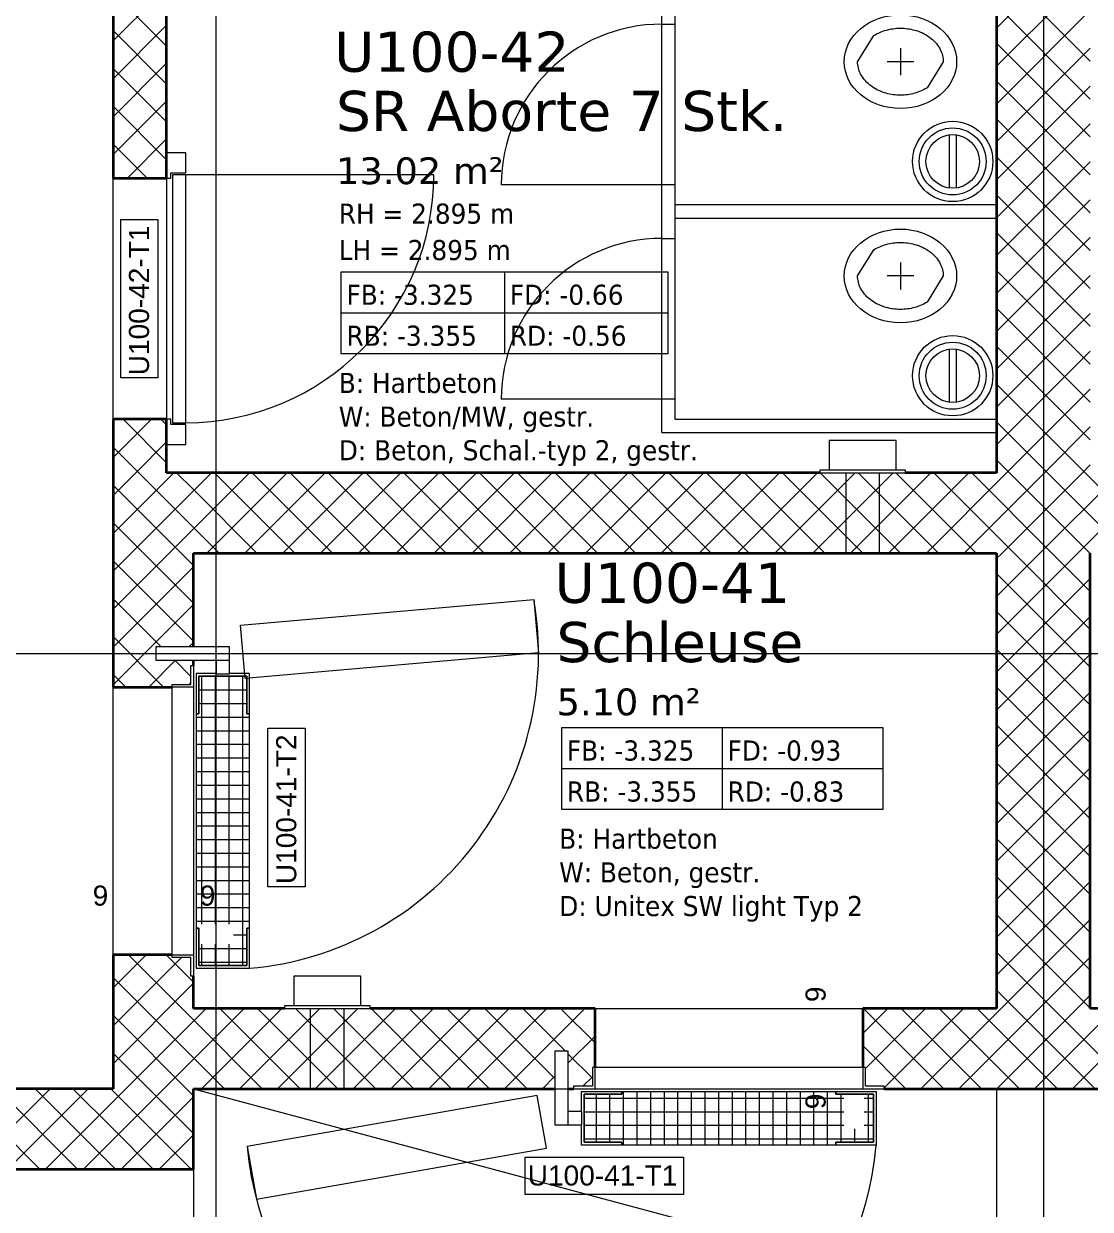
# Model space of a CAD drawing. Extents: x -982 to 937, y -179 to 616.
# Drawn here: x -601 to -521.4, y 251 to 339.5 of the extents above; entities that cross this region are included whole.
import ezdxf
from ezdxf.lldxf.tags import DXFTag

# ---------------------------------------------------------------- set-up
doc = ezdxf.new("R2010")
doc.units = 0
doc.layers.get('0').update_dxf_attribs({"lineweight": 13})
for name, color, linetype, lineweight in [('A-____-NOTE-TEXT', 7, 'Continuous', 9), ('A-AREA-____-IDEN', 7, 'Continuous', 5), ('A-DETL-GENF-HDLN', 7, '_Verdeckte Linien_', 9), ('A-DOOR-____-HDLN', 7, '_Verdeckte Linien_', 9), ('A-DOOR-____-IDEN', 7, 'Continuous', 5), ('A-DOOR-____-MCUT', 7, 'Continuous', 9), ('A-DOOR-____-OTLN', 7, 'Continuous', 9), ('A-DOOR-FRAM-MCUT', 7, 'Continuous', 9), ('A-DOOR-FRAM-OTLN', 7, 'Continuous', 9), ('A-DOOR-OPNG-OTLN', 7, 'Continuous', 9), ('A-GENM-____-HDLN', 7, '_Verdeckte Linien_', 9), ('A-WALL-____-MCUT', 7, 'Continuous', 35), ('A-WALL-____-OTLN', 7, 'Continuous', 9), ('A-WALL-____-PATT', 7, 'Continuous', 35), ('I-WALL-____-OTLN', 7, 'Continuous', 9), ('M-EQPM-____-OTLN', 7, 'Continuous', 9), ('S-GRID-____-OTLN', 7, 'Continuous', 5)]:
    doc.layers.add(name, color=color, linetype=linetype, lineweight=lineweight)
doc.styles.get("Standard").update_dxf_attribs({"font": 'arial.ttf'})
tags = doc.linetypes.add('_Rasterlinie_', pattern=[0.375, 0.2, -0.05, 0.075, -0.05]).pattern_tags.tags
tags[10:11] = [DXFTag(74, 4), DXFTag(75, 0), DXFTag(340, '0'), DXFTag(46, 1.0), DXFTag(50, 0.0), DXFTag(44, 0.0), DXFTag(45, 0.0)]
tags[8:9] = [DXFTag(74, 4), DXFTag(75, 0), DXFTag(340, '0'), DXFTag(46, 1.0), DXFTag(50, 0.0), DXFTag(44, 0.0), DXFTag(45, 0.0)]
tags[6:7] = [DXFTag(74, 4), DXFTag(75, 0), DXFTag(340, '0'), DXFTag(46, 1.0), DXFTag(50, 0.0), DXFTag(44, 0.0), DXFTag(45, 0.0)]
tags[4:5] = [DXFTag(74, 4), DXFTag(75, 0), DXFTag(340, '0'), DXFTag(46, 1.0), DXFTag(50, 0.0), DXFTag(44, 0.0), DXFTag(45, 0.0)]
tags = doc.linetypes.add('_Verdeckte Linien_', pattern=[0.15, 0.1, -0.05]).pattern_tags.tags
tags[6:7] = [DXFTag(74, 4), DXFTag(75, 0), DXFTag(340, '0'), DXFTag(46, 1.0), DXFTag(50, 0.0), DXFTag(44, 0.0), DXFTag(45, 0.0)]
tags[4:5] = [DXFTag(74, 4), DXFTag(75, 0), DXFTag(340, '0'), DXFTag(46, 1.0), DXFTag(50, 0.0), DXFTag(44, 0.0), DXFTag(45, 0.0)]
tags = doc.linetypes.add('Grundrissdarstellung Sturz', pattern=[0.25, 0.15, -0.05, 0, -0.05]).pattern_tags.tags
tags[10:11] = [DXFTag(74, 4), DXFTag(75, 0), DXFTag(340, '0'), DXFTag(46, 1.0), DXFTag(50, 0.0), DXFTag(44, 0.0), DXFTag(45, 0.0)]
tags[8:9] = [DXFTag(74, 4), DXFTag(75, 0), DXFTag(340, '0'), DXFTag(46, 1.0), DXFTag(50, 0.0), DXFTag(44, 0.0), DXFTag(45, 0.0)]
tags[6:7] = [DXFTag(74, 4), DXFTag(75, 0), DXFTag(340, '0'), DXFTag(46, 1.0), DXFTag(50, 0.0), DXFTag(44, 0.0), DXFTag(45, 0.0)]
tags[4:5] = [DXFTag(74, 4), DXFTag(75, 0), DXFTag(340, '0'), DXFTag(46, 1.0), DXFTag(50, 0.0), DXFTag(44, 0.0), DXFTag(45, 0.0)]
tags = doc.linetypes.add('Strich Punkt fein', pattern=[0.2, 0.1, -0.05, 0, -0.05]).pattern_tags.tags
tags[10:11] = [DXFTag(74, 4), DXFTag(75, 0), DXFTag(340, '0'), DXFTag(46, 1.0), DXFTag(50, 0.0), DXFTag(44, 0.0), DXFTag(45, 0.0)]
tags[8:9] = [DXFTag(74, 4), DXFTag(75, 0), DXFTag(340, '0'), DXFTag(46, 1.0), DXFTag(50, 0.0), DXFTag(44, 0.0), DXFTag(45, 0.0)]
tags[6:7] = [DXFTag(74, 4), DXFTag(75, 0), DXFTag(340, '0'), DXFTag(46, 1.0), DXFTag(50, 0.0), DXFTag(44, 0.0), DXFTag(45, 0.0)]
tags[4:5] = [DXFTag(74, 4), DXFTag(75, 0), DXFTag(340, '0'), DXFTag(46, 1.0), DXFTag(50, 0.0), DXFTag(44, 0.0), DXFTag(45, 0.0)]

# ---------------------------------------------------------------- blocks, each defined once
blk = doc.blocks.new('Referenz-A0UJ2GQRXE', base_point=(-954.019, -167.52))
at = {"layer": 'A-AREA-____-IDEN', "color": 0, "linetype": 'Continuous', "ltscale": 0.13}
for p, q in [((-577.315, 320.996), (-552.915, 320.996)), ((-577.315, 314.873), (-577.315, 320.996)), ((-565.115, 320.996), (-565.115, 314.873)), ((-552.915, 320.996), (-552.915, 314.873)), ((-577.315, 317.935), (-552.915, 317.935)), ((-552.915, 314.873), (-577.315, 314.873)), ((-560.848, 286.961), (-536.848, 286.961)), ((-560.848, 280.839), (-560.848, 286.961)), ((-548.848, 286.961), (-548.848, 280.839)), ((-536.848, 286.961), (-536.848, 280.839)), ((-560.848, 283.9), (-536.848, 283.9)), ((-536.848, 280.839), (-560.848, 280.839))]:
    blk.add_line(p, q, dxfattribs=at)
at = {"layer": 'A-DETL-GENF-HDLN', "color": 0, "linetype": '_Verdeckte Linien_', "ltscale": 0.13}
for p, q in [((-584.839, 294.616), (-562.923, 296.533)), ((-562.923, 296.533), (-562.574, 292.549)), ((-584.49, 290.631), (-584.839, 294.616)), ((-562.574, 292.549), (-584.49, 290.631)), ((-588.359, 259.993), (-541.559, 259.993)), ((-588.359, 259.993), (-588.359, 225.993)), ((-588.359, 259.993), (-461.359, 225.993)), ((-562.683, 259.502), (-584.349, 255.682)), ((-561.989, 255.563), (-562.683, 259.502)), ((-541.559, 259.993), (-538.259, 259.993)), ((-538.259, 259.993), (-494.259, 259.993)), ((-584.349, 255.682), (-583.655, 251.742)), ((-583.655, 251.742), (-561.989, 255.563))]:
    blk.add_line(p, q, dxfattribs=at)
at = {"layer": 'A-DOOR-____-HDLN', "color": 0, "linetype": '_Verdeckte Linien_', "ltscale": 0.13}
for centre, major_axis, end_param in [((-586.163, 292.493), (2.004, -23.5), 1.658063), ((-560.859, 257.796), (-23.491, -2.108), 2.96706)]:
    blk.add_ellipse(centre, major_axis=major_axis, ratio=1, start_param=0, end_param=end_param, dxfattribs=at)
at = {"layer": 'A-DOOR-____-IDEN', "color": 0, "linetype": 'Continuous', "ltscale": 0.13}
for p, q in [((-593.795, 313.07), (-593.795, 324.91)), ((-593.795, 324.91), (-591.015, 324.91)), ((-591.015, 324.91), (-591.015, 313.07)), ((-591.015, 313.07), (-593.795, 313.07)), ((-582.795, 275.072), (-582.795, 286.912)), ((-582.795, 286.912), (-580.015, 286.912)), ((-580.015, 286.912), (-580.015, 275.072)), ((-580.015, 275.072), (-582.795, 275.072)), ((-563.587, 254.887), (-551.747, 254.887)), ((-563.587, 252.107), (-563.587, 254.887)), ((-551.747, 254.887), (-551.747, 252.107)), ((-551.747, 252.107), (-563.587, 252.107))]:
    blk.add_line(p, q, dxfattribs=at)
at = {"layer": 'A-DOOR-____-MCUT', "color": 0, "linetype": 'Continuous', "ltscale": 0.13}
for p, q in [((-586.659, 290.993), (-588.159, 290.993)), ((-588.159, 290.993), (-588.159, 287.993)), ((-587.959, 287.993), (-587.959, 290.793)), ((-587.959, 290.793), (-584.359, 290.793)), ((-584.159, 290.993), (-585.659, 290.993)), ((-584.359, 290.793), (-584.359, 287.993)), ((-584.159, 287.993), (-584.159, 290.993)), ((-588.159, 287.993), (-587.959, 287.993)), ((-584.359, 287.993), (-584.159, 287.993)), ((-587.959, 271.993), (-588.159, 271.993)), ((-588.159, 271.993), (-588.159, 270.793)), ((-587.959, 270.793), (-587.959, 271.993)), ((-584.159, 271.993), (-584.359, 271.993)), ((-584.359, 271.993), (-584.359, 269.193)), ((-584.159, 268.993), (-584.159, 271.993)), ((-588.159, 270.793), (-588.159, 268.993)), ((-587.959, 269.193), (-587.959, 270.793)), ((-584.359, 269.193), (-587.959, 269.193)), ((-588.159, 268.993), (-584.159, 268.993)), ((-559.359, 259.793), (-556.359, 259.793)), ((-559.359, 258.293), (-559.359, 259.793)), ((-559.159, 259.593), (-559.159, 255.993)), ((-556.359, 259.593), (-559.159, 259.593)), ((-556.359, 259.793), (-556.359, 259.593)), ((-540.359, 259.793), (-539.759, 259.793)), ((-540.359, 259.593), (-540.359, 259.793)), ((-539.759, 259.593), (-540.359, 259.593)), ((-539.759, 259.793), (-538.259, 259.793)), ((-538.259, 259.593), (-539.759, 259.593)), ((-538.259, 259.793), (-537.359, 259.793)), ((-537.559, 259.593), (-538.259, 259.593)), ((-537.559, 255.993), (-537.559, 259.593)), ((-537.359, 259.793), (-537.359, 255.793)), ((-559.359, 255.793), (-559.359, 257.293)), ((-559.159, 255.993), (-556.359, 255.993)), ((-556.359, 255.993), (-556.359, 255.793)), ((-540.359, 255.993), (-537.559, 255.993)), ((-540.359, 255.793), (-540.359, 255.993)), ((-556.359, 255.793), (-559.359, 255.793)), ((-537.359, 255.793), (-540.359, 255.793))]:
    blk.add_line(p, q, dxfattribs=at)
at = {"layer": 'A-DOOR-____-OTLN', "color": 0, "linetype": 'Strich Punkt fein', "ltscale": 0.13}
for p, q in [((-594.359, 309.991), (-594.359, 327.991)), ((-590.359, 327.991), (-590.359, 309.991))]:
    blk.add_line(p, q, dxfattribs=at)
at = {"layer": 'A-DOOR-____-OTLN', "color": 0, "linetype": 'Continuous', "ltscale": 0.13}
for p, q in [((-589.919, 328.251), (-589.919, 309.731)), ((-588.919, 328.251), (-589.919, 328.251)), ((-588.919, 309.731), (-588.919, 328.251)), ((-589.919, 309.731), (-588.919, 309.731)), ((-591.159, 292.989), (-591.159, 291.989)), ((-585.659, 292.989), (-591.159, 292.989)), ((-585.659, 291.989), (-585.659, 292.989)), ((-591.159, 291.989), (-585.659, 291.989)), ((-586.659, 291.989), (-586.659, 290.989)), ((-585.659, 290.989), (-585.659, 291.989)), ((-587.723, 272.293), (-587.723, 290.793)), ((-586.707, 272.293), (-586.707, 290.793)), ((-586.659, 290.989), (-585.659, 290.989)), ((-585.691, 272.293), (-585.691, 290.793)), ((-584.675, 269.193), (-584.675, 290.793)), ((-587.959, 289.777), (-584.359, 289.777)), ((-587.959, 288.761), (-584.359, 288.761)), ((-588.159, 287.745), (-584.159, 287.745)), ((-588.159, 286.729), (-584.159, 286.729)), ((-588.158, 285.713), (-584.159, 285.713)), ((-588.158, 284.697), (-584.159, 284.697)), ((-588.158, 283.681), (-584.159, 283.681)), ((-588.158, 282.665), (-584.159, 282.665)), ((-588.157, 281.649), (-584.159, 281.649)), ((-588.157, 280.633), (-584.159, 280.633)), ((-588.157, 279.617), (-584.159, 279.617)), ((-588.157, 278.601), (-584.159, 278.601)), ((-588.156, 277.585), (-584.159, 277.585)), ((-588.156, 276.569), (-584.159, 276.569)), ((-588.156, 275.553), (-584.159, 275.553)), ((-588.156, 274.537), (-584.159, 274.537)), ((-588.155, 273.521), (-584.159, 273.521)), ((-588.155, 272.505), (-584.159, 272.505)), ((-585.359, 271.489), (-584.359, 271.489)), ((-587.959, 270.473), (-584.359, 270.473)), ((-587.723, 269.193), (-587.723, 270.793)), ((-586.707, 269.193), (-586.707, 270.793)), ((-585.691, 269.193), (-585.691, 270.793)), ((-587.959, 269.457), (-584.359, 269.457)), ((-561.355, 262.793), (-561.355, 257.293)), ((-560.355, 262.793), (-561.355, 262.793)), ((-560.355, 257.293), (-560.355, 262.793)), ((-558.259, 255.99), (-558.259, 259.593)), ((-557.243, 255.987), (-557.243, 259.593)), ((-556.227, 255.793), (-556.227, 259.793)), ((-555.211, 255.793), (-555.211, 259.793)), ((-554.195, 255.793), (-554.195, 259.793)), ((-553.179, 255.793), (-553.179, 259.793)), ((-552.163, 255.793), (-552.163, 259.793)), ((-551.147, 255.793), (-551.147, 259.793)), ((-550.131, 255.793), (-550.131, 259.793)), ((-549.115, 255.793), (-549.115, 259.793)), ((-548.099, 255.793), (-548.099, 259.793)), ((-547.083, 255.793), (-547.083, 259.793)), ((-546.067, 255.793), (-546.067, 259.793)), ((-545.051, 255.793), (-545.051, 259.793)), ((-544.035, 255.793), (-544.035, 259.793)), ((-543.019, 255.793), (-543.019, 259.793)), ((-542.003, 255.793), (-542.003, 259.793)), ((-540.987, 255.793), (-540.987, 259.793)), ((-539.971, 255.993), (-539.971, 259.593)), ((-537.939, 255.993), (-537.939, 259.593)), ((-559.159, 259.297), (-539.759, 259.297)), ((-538.259, 259.297), (-537.559, 259.297)), ((-559.355, 258.293), (-560.355, 258.293)), ((-559.355, 257.293), (-559.355, 258.293)), ((-559.159, 258.281), (-539.759, 258.281)), ((-538.259, 258.281), (-537.559, 258.281)), ((-561.355, 257.293), (-560.355, 257.293)), ((-560.355, 257.293), (-559.355, 257.293)), ((-559.159, 257.265), (-539.759, 257.265)), ((-538.955, 255.993), (-538.955, 256.993)), ((-538.259, 257.265), (-537.559, 257.265)), ((-559.159, 256.249), (-537.559, 256.249))]:
    blk.add_line(p, q, dxfattribs=at)
at = {"layer": 'A-DOOR-____-OTLN', "color": 0, "linetype": 'Grundrissdarstellung Sturz', "ltscale": 0.13}
blk.add_line((-528.359, 259.993), (-528.359, 225.993), dxfattribs=at)
at = {"layer": 'A-DOOR-FRAM-MCUT', "color": 0, "linetype": 'Continuous', "ltscale": 0.13}
for p, q in [((-588.919, 329.891), (-590.359, 329.891)), ((-590.359, 329.891), (-590.359, 327.991)), ((-588.919, 328.391), (-588.919, 329.891)), ((-590.359, 327.991), (-590.059, 327.991)), ((-590.059, 327.991), (-590.059, 328.391)), ((-590.059, 328.391), (-588.919, 328.391)), ((-590.059, 309.991), (-590.359, 309.991)), ((-590.359, 309.991), (-590.359, 308.091)), ((-590.059, 309.591), (-590.059, 309.991)), ((-588.919, 309.591), (-590.059, 309.591)), ((-588.919, 308.091), (-588.919, 309.591)), ((-590.359, 308.091), (-588.919, 308.091)), ((-588.559, 290.193), (-588.559, 291.593)), ((-588.559, 291.593), (-588.359, 291.593)), ((-588.359, 291.593), (-588.359, 289.993)), ((-584.359, 290.793), (-587.959, 290.793)), ((-587.959, 290.793), (-587.959, 287.993)), ((-584.359, 287.993), (-584.359, 290.793)), ((-589.959, 290.193), (-588.559, 290.193)), ((-589.959, 289.993), (-589.959, 290.193)), ((-588.359, 289.993), (-589.959, 289.993)), ((-587.959, 287.993), (-588.159, 287.993)), ((-588.159, 287.993), (-588.159, 272.293)), ((-584.159, 287.993), (-584.359, 287.993)), ((-584.159, 271.993), (-584.159, 287.993)), ((-588.159, 272.293), (-588.159, 271.993)), ((-588.159, 271.993), (-587.959, 271.993)), ((-587.959, 271.993), (-587.959, 270.793)), ((-584.359, 269.193), (-584.359, 271.993)), ((-584.359, 271.993), (-584.159, 271.993)), ((-587.959, 270.793), (-587.959, 269.193)), ((-589.959, 269.993), (-588.359, 269.993)), ((-589.959, 269.793), (-589.959, 269.993)), ((-588.559, 269.793), (-589.959, 269.793)), ((-588.559, 268.393), (-588.559, 269.793)), ((-588.359, 269.993), (-588.359, 268.393)), ((-587.959, 269.193), (-584.359, 269.193)), ((-588.359, 268.393), (-588.559, 268.393)), ((-558.359, 261.593), (-558.559, 261.593)), ((-558.559, 261.593), (-558.559, 260.193)), ((-558.359, 259.993), (-558.359, 261.593)), ((-538.259, 261.593), (-538.359, 261.593)), ((-538.359, 261.593), (-538.359, 259.993)), ((-538.159, 261.593), (-538.259, 261.593)), ((-538.159, 260.193), (-538.159, 261.593)), ((-559.959, 260.193), (-559.959, 259.993)), ((-558.559, 260.193), (-559.959, 260.193)), ((-559.959, 259.993), (-558.359, 259.993)), ((-559.159, 259.593), (-556.359, 259.593)), ((-559.159, 255.993), (-559.159, 259.593)), ((-556.359, 259.793), (-540.359, 259.793)), ((-556.359, 259.593), (-556.359, 259.793)), ((-540.359, 259.793), (-540.359, 259.593)), ((-540.359, 259.593), (-539.759, 259.593)), ((-539.759, 259.593), (-538.259, 259.593)), ((-538.359, 259.993), (-538.259, 259.993)), ((-538.259, 259.993), (-536.759, 259.993)), ((-538.259, 259.593), (-537.559, 259.593)), ((-536.759, 260.193), (-538.159, 260.193)), ((-537.559, 259.593), (-537.559, 255.993)), ((-536.759, 259.993), (-536.759, 260.193)), ((-556.359, 255.993), (-559.159, 255.993)), ((-556.359, 255.793), (-556.359, 255.993)), ((-540.359, 255.993), (-540.359, 255.793)), ((-537.559, 255.993), (-540.359, 255.993)), ((-540.359, 255.793), (-556.359, 255.793))]:
    blk.add_line(p, q, dxfattribs=at)
at = {"layer": 'A-DOOR-FRAM-OTLN', "color": 0, "linetype": 'Continuous', "ltscale": 0.13}
for p, q in [((-589.959, 274.093), (-589.959, 289.993)), ((-588.359, 289.993), (-588.359, 274.093)), ((-589.959, 270.793), (-589.959, 274.093)), ((-588.359, 274.093), (-588.359, 270.793)), ((-589.959, 269.993), (-589.959, 270.793)), ((-588.359, 270.793), (-588.359, 269.993)), ((-541.559, 261.593), (-558.359, 261.593)), ((-538.359, 261.593), (-541.559, 261.593)), ((-558.359, 259.993), (-541.559, 259.993)), ((-541.559, 259.993), (-538.359, 259.993))]:
    blk.add_line(p, q, dxfattribs=at)
at = {"layer": 'A-DOOR-OPNG-OTLN', "color": 0, "linetype": 'Continuous', "ltscale": 0.13}
blk.add_line((-570.399, 328.251), (-588.919, 328.251), dxfattribs=at)
blk.add_ellipse((-588.919, 328.251), major_axis=(0, -18.52), ratio=1, start_param=0, end_param=1.570796, dxfattribs=at)
at = {"layer": 'A-GENM-____-HDLN', "color": 0, "linetype": '_Verdeckte Linien_', "ltscale": 0.13}
for p, q in [((-553.359, 308.993), (-553.359, 340.993)), ((-552.359, 309.993), (-552.359, 340.993)), ((-553.359, 339.493), (-552.359, 339.493)), ((-535.543, 337.688), (-535.543, 335.688)), ((-534.543, 336.688), (-536.543, 336.688)), ((-531.89, 331.24), (-531.89, 327.24)), ((-531.39, 331.24), (-531.39, 327.24)), ((-552.359, 327.493), (-565.359, 327.493)), ((-528.359, 325.993), (-552.359, 325.993)), ((-528.359, 324.993), (-528.359, 325.993)), ((-552.359, 324.993), (-528.359, 324.993)), ((-553.359, 323.493), (-552.359, 323.493)), ((-535.543, 321.688), (-535.543, 319.688)), ((-534.543, 320.688), (-536.543, 320.688)), ((-531.89, 315.24), (-531.89, 311.24)), ((-531.39, 315.24), (-531.39, 311.24)), ((-552.359, 311.493), (-565.359, 311.493)), ((-552.359, 309.993), (-528.359, 309.993)), ((-528.359, 308.993), (-528.359, 309.993)), ((-553.359, 308.993), (-528.359, 308.993))]:
    blk.add_line(p, q, dxfattribs=at)
at = {"layer": 'A-GENM-____-HDLN', "color": 0, "linetype": 'Continuous'}
for p, q in [((-536.605, 339.045), (-536.477, 339.078)), ((-536.477, 339.078), (-536.347, 339.107)), ((-536.347, 339.107), (-536.215, 339.132)), ((-536.215, 339.132), (-536.082, 339.152)), ((-536.082, 339.152), (-535.948, 339.168)), ((-535.948, 339.168), (-535.814, 339.179)), ((-535.814, 339.179), (-535.678, 339.186)), ((-535.678, 339.186), (-535.543, 339.188)), ((-535.543, 339.188), (-535.407, 339.186)), ((-535.407, 339.186), (-535.272, 339.179)), ((-535.272, 339.179), (-535.137, 339.168)), ((-535.137, 339.168), (-535.003, 339.152)), ((-535.003, 339.152), (-534.87, 339.132)), ((-534.87, 339.132), (-534.739, 339.107)), ((-534.739, 339.107), (-534.609, 339.078)), ((-534.609, 339.078), (-534.481, 339.045)), ((-538.743, 336.688), (-537.535, 338.639)), ((-537.535, 338.639), (-537.43, 338.702)), ((-537.43, 338.702), (-537.321, 338.762)), ((-537.321, 338.762), (-537.209, 338.818)), ((-537.209, 338.818), (-537.094, 338.871)), ((-537.094, 338.871), (-536.975, 338.92)), ((-536.975, 338.92), (-536.854, 338.966)), ((-536.854, 338.966), (-536.731, 339.007)), ((-536.731, 339.007), (-536.605, 339.045)), ((-534.481, 339.045), (-534.355, 339.007)), ((-534.355, 339.007), (-534.201, 338.955)), ((-534.201, 338.955), (-534.05, 338.896)), ((-534.05, 338.896), (-533.905, 338.832)), ((-533.905, 338.832), (-533.764, 338.762)), ((-533.764, 338.762), (-533.629, 338.686)), ((-533.629, 338.686), (-533.499, 338.606)), ((-533.499, 338.606), (-533.376, 338.521)), ((-533.376, 338.521), (-533.258, 338.432)), ((-533.258, 338.432), (-533.147, 338.339)), ((-533.147, 338.339), (-533.043, 338.242)), ((-533.043, 338.242), (-532.946, 338.142)), ((-532.946, 338.142), (-532.856, 338.039)), ((-532.856, 338.039), (-532.774, 337.933)), ((-532.774, 337.933), (-532.698, 337.826)), ((-532.698, 337.826), (-532.63, 337.716)), ((-532.63, 337.716), (-532.569, 337.605)), ((-532.569, 337.605), (-532.516, 337.493)), ((-532.516, 337.493), (-532.469, 337.379)), ((-532.469, 337.379), (-532.431, 337.265)), ((-538.739, 336.573), (-538.743, 336.688)), ((-538.729, 336.457), (-538.739, 336.573)), ((-538.711, 336.341), (-538.729, 336.457)), ((-532.343, 336.688), (-533.55, 334.738)), ((-532.431, 337.265), (-532.399, 337.151)), ((-532.399, 337.151), (-532.374, 337.035)), ((-532.374, 337.035), (-532.357, 336.92)), ((-532.357, 336.92), (-532.346, 336.804)), ((-532.346, 336.804), (-532.343, 336.688)), ((-538.687, 336.226), (-538.711, 336.341)), ((-538.655, 336.111), (-538.687, 336.226)), ((-538.616, 335.997), (-538.655, 336.111)), ((-538.57, 335.884), (-538.616, 335.997)), ((-538.516, 335.772), (-538.57, 335.884)), ((-538.455, 335.661), (-538.516, 335.772)), ((-538.387, 335.551), (-538.455, 335.661)), ((-538.312, 335.443), (-538.387, 335.551)), ((-538.229, 335.338), (-538.312, 335.443)), ((-538.139, 335.235), (-538.229, 335.338)), ((-538.042, 335.135), (-538.139, 335.235)), ((-537.938, 335.038), (-538.042, 335.135)), ((-537.827, 334.945), (-537.938, 335.038)), ((-537.71, 334.856), (-537.827, 334.945)), ((-537.586, 334.771), (-537.71, 334.856)), ((-537.457, 334.69), (-537.586, 334.771)), ((-537.321, 334.615), (-537.457, 334.69)), ((-533.655, 334.675), (-533.764, 334.615)), ((-533.55, 334.738), (-533.655, 334.675)), ((-537.18, 334.545), (-537.321, 334.615)), ((-537.035, 334.48), (-537.18, 334.545)), ((-536.885, 334.422), (-537.035, 334.48)), ((-536.731, 334.369), (-536.885, 334.422)), ((-536.605, 334.332), (-536.731, 334.369)), ((-536.477, 334.299), (-536.605, 334.332)), ((-536.347, 334.27), (-536.477, 334.299)), ((-536.215, 334.245), (-536.347, 334.27)), ((-536.082, 334.225), (-536.215, 334.245)), ((-535.948, 334.209), (-536.082, 334.225)), ((-535.814, 334.197), (-535.948, 334.209)), ((-535.678, 334.191), (-535.814, 334.197)), ((-535.543, 334.188), (-535.678, 334.191)), ((-535.407, 334.191), (-535.543, 334.188)), ((-535.272, 334.197), (-535.407, 334.191)), ((-535.137, 334.209), (-535.272, 334.197)), ((-535.003, 334.225), (-535.137, 334.209)), ((-534.87, 334.245), (-535.003, 334.225)), ((-534.739, 334.27), (-534.87, 334.245)), ((-534.609, 334.299), (-534.739, 334.27)), ((-534.481, 334.332), (-534.609, 334.299)), ((-534.355, 334.369), (-534.481, 334.332)), ((-534.231, 334.411), (-534.355, 334.369)), ((-534.11, 334.456), (-534.231, 334.411)), ((-533.992, 334.505), (-534.11, 334.456)), ((-533.876, 334.558), (-533.992, 334.505)), ((-533.764, 334.615), (-533.876, 334.558)), ((-536.215, 323.132), (-536.082, 323.152)), ((-536.082, 323.152), (-535.948, 323.168)), ((-535.948, 323.168), (-535.814, 323.179)), ((-535.814, 323.179), (-535.678, 323.186)), ((-535.678, 323.186), (-535.543, 323.188)), ((-535.543, 323.188), (-535.407, 323.186)), ((-535.407, 323.186), (-535.272, 323.179)), ((-535.272, 323.179), (-535.137, 323.168)), ((-535.137, 323.168), (-535.003, 323.152)), ((-535.003, 323.152), (-534.87, 323.132)), ((-538.743, 320.688), (-537.535, 322.639)), ((-537.535, 322.639), (-537.43, 322.702)), ((-537.43, 322.702), (-537.321, 322.762)), ((-537.321, 322.762), (-537.209, 322.818)), ((-537.209, 322.818), (-537.094, 322.871)), ((-537.094, 322.871), (-536.975, 322.92)), ((-536.975, 322.92), (-536.854, 322.966)), ((-536.854, 322.966), (-536.731, 323.007)), ((-536.731, 323.007), (-536.605, 323.045)), ((-536.605, 323.045), (-536.477, 323.078)), ((-536.477, 323.078), (-536.347, 323.107)), ((-536.347, 323.107), (-536.215, 323.132)), ((-534.87, 323.132), (-534.739, 323.107)), ((-534.739, 323.107), (-534.609, 323.078)), ((-534.609, 323.078), (-534.481, 323.045)), ((-534.481, 323.045), (-534.355, 323.007)), ((-534.355, 323.007), (-534.201, 322.955)), ((-534.201, 322.955), (-534.05, 322.896)), ((-534.05, 322.896), (-533.905, 322.832)), ((-533.905, 322.832), (-533.764, 322.762)), ((-533.764, 322.762), (-533.629, 322.686)), ((-533.629, 322.686), (-533.499, 322.606)), ((-533.499, 322.606), (-533.376, 322.521)), ((-533.376, 322.521), (-533.258, 322.432)), ((-533.258, 322.432), (-533.147, 322.339)), ((-533.147, 322.339), (-533.043, 322.242)), ((-533.043, 322.242), (-532.946, 322.142)), ((-532.946, 322.142), (-532.856, 322.039)), ((-532.856, 322.039), (-532.774, 321.933)), ((-532.774, 321.933), (-532.698, 321.826)), ((-532.698, 321.826), (-532.63, 321.716)), ((-532.63, 321.716), (-532.569, 321.605)), ((-532.569, 321.605), (-532.516, 321.493)), ((-532.516, 321.493), (-532.469, 321.379)), ((-532.469, 321.379), (-532.431, 321.265)), ((-538.739, 320.573), (-538.743, 320.688)), ((-538.729, 320.457), (-538.739, 320.573)), ((-532.343, 320.688), (-533.55, 318.738)), ((-532.431, 321.265), (-532.399, 321.151)), ((-532.399, 321.151), (-532.374, 321.035)), ((-532.374, 321.035), (-532.357, 320.92)), ((-532.357, 320.92), (-532.346, 320.804)), ((-532.346, 320.804), (-532.343, 320.688)), ((-538.711, 320.341), (-538.729, 320.457)), ((-538.687, 320.226), (-538.711, 320.341)), ((-538.655, 320.111), (-538.687, 320.226)), ((-538.616, 319.997), (-538.655, 320.111)), ((-538.57, 319.884), (-538.616, 319.997)), ((-538.516, 319.772), (-538.57, 319.884)), ((-538.455, 319.661), (-538.516, 319.772)), ((-538.387, 319.551), (-538.455, 319.661)), ((-538.312, 319.443), (-538.387, 319.551)), ((-538.229, 319.338), (-538.312, 319.443)), ((-538.139, 319.235), (-538.229, 319.338)), ((-538.042, 319.135), (-538.139, 319.235)), ((-537.938, 319.038), (-538.042, 319.135)), ((-537.827, 318.945), (-537.938, 319.038)), ((-537.71, 318.856), (-537.827, 318.945)), ((-537.586, 318.771), (-537.71, 318.856)), ((-537.457, 318.69), (-537.586, 318.771)), ((-533.55, 318.738), (-533.655, 318.675)), ((-537.321, 318.615), (-537.457, 318.69)), ((-537.18, 318.545), (-537.321, 318.615)), ((-537.035, 318.48), (-537.18, 318.545)), ((-536.885, 318.422), (-537.035, 318.48)), ((-536.731, 318.369), (-536.885, 318.422)), ((-536.605, 318.332), (-536.731, 318.369)), ((-536.477, 318.299), (-536.605, 318.332)), ((-536.347, 318.27), (-536.477, 318.299)), ((-536.215, 318.245), (-536.347, 318.27)), ((-536.082, 318.225), (-536.215, 318.245)), ((-535.948, 318.209), (-536.082, 318.225)), ((-535.814, 318.197), (-535.948, 318.209)), ((-535.678, 318.191), (-535.814, 318.197)), ((-535.543, 318.188), (-535.678, 318.191)), ((-535.407, 318.191), (-535.543, 318.188)), ((-535.272, 318.197), (-535.407, 318.191)), ((-535.137, 318.209), (-535.272, 318.197)), ((-535.003, 318.225), (-535.137, 318.209)), ((-534.87, 318.245), (-535.003, 318.225)), ((-534.739, 318.27), (-534.87, 318.245)), ((-534.609, 318.299), (-534.739, 318.27)), ((-534.481, 318.332), (-534.609, 318.299)), ((-534.355, 318.369), (-534.481, 318.332)), ((-534.231, 318.411), (-534.355, 318.369)), ((-534.11, 318.456), (-534.231, 318.411)), ((-533.992, 318.505), (-534.11, 318.456)), ((-533.876, 318.558), (-533.992, 318.505)), ((-533.764, 318.615), (-533.876, 318.558)), ((-533.655, 318.675), (-533.764, 318.615))]:
    blk.add_line(p, q, dxfattribs=at)
at = {"layer": 'A-GENM-____-HDLN', "color": 0, "linetype": '_Verdeckte Linien_', "ltscale": 0.13}
for centre, radius in [((-531.64, 329.24), 3), ((-531.64, 329.24), 2.5), ((-531.64, 329.24), 2), ((-531.64, 313.24), 3), ((-531.64, 313.24), 2.5), ((-531.64, 313.24), 2)]:
    blk.add_circle(centre, radius, dxfattribs=at)
for centre in [(-535.543, 336.688), (-535.543, 320.688)]:
    blk.add_ellipse(centre, major_axis=(4.2, 0), ratio=0.833333, dxfattribs=at)
for centre in [(-553.359, 327.493), (-553.359, 311.493)]:
    blk.add_ellipse(centre, major_axis=(0, 12), ratio=1, start_param=0, end_param=1.570796, dxfattribs=at)
at = {"layer": 'A-WALL-____-MCUT', "color": 0, "linetype": 'Continuous', "ltscale": 0.35}
for p, q in [((-594.359, 439.593), (-594.359, 327.991)), ((-590.359, 327.991), (-590.359, 389.993)), ((-528.359, 389.993), (-528.359, 305.991)), ((-594.359, 327.991), (-590.359, 327.991)), ((-594.359, 309.991), (-594.359, 289.993)), ((-590.359, 309.991), (-594.359, 309.991)), ((-590.359, 305.991), (-590.359, 309.991)), ((-541.559, 305.991), (-590.359, 305.991)), ((-528.359, 305.991), (-535.159, 305.991)), ((-588.359, 299.991), (-528.359, 299.991)), ((-588.359, 292.989), (-588.359, 299.991)), ((-528.359, 299.991), (-528.359, 265.993)), ((-521.359, 265.993), (-521.359, 299.991)), ((-588.359, 291.593), (-588.359, 291.989)), ((-594.359, 289.993), (-589.959, 289.993)), ((-594.359, 269.993), (-594.359, 259.993)), ((-589.959, 269.993), (-594.359, 269.993)), ((-588.359, 265.993), (-588.359, 268.393)), ((-581.559, 265.993), (-588.359, 265.993)), ((-558.359, 265.993), (-575.159, 265.993)), ((-558.359, 261.593), (-558.359, 265.993)), ((-528.359, 265.993), (-538.359, 265.993)), ((-538.359, 265.993), (-538.359, 261.593)), ((-511.359, 265.993), (-521.359, 265.993)), ((-594.359, 259.993), (-704.959, 259.993)), ((-588.359, 253.993), (-588.359, 259.993)), ((-588.359, 259.993), (-561.355, 259.993)), ((-560.355, 259.993), (-559.959, 259.993)), ((-536.759, 259.993), (-512.959, 259.993)), ((-868.159, 253.993), (-588.359, 253.993))]:
    blk.add_line(p, q, dxfattribs=at)
at = {"layer": 'A-WALL-____-OTLN', "color": 0, "linetype": 'Continuous', "ltscale": 0.13}
for p, q in [((-594.359, 269.993), (-594.359, 289.993)), ((-589.959, 269.993), (-589.959, 289.993))]:
    blk.add_line(p, q, dxfattribs=at)
at = {"layer": 'A-WALL-____-PATT', "color": 0, "linetype": 'Continuous', "lineweight": 9, "ltscale": 0.13}
for p, q in [((-528.359, 339.18), (-521.359, 346.18)), ((-521.359, 336.727), (-528.359, 343.727)), ((-528.359, 336.351), (-521.359, 343.351)), ((-594.359, 338.234), (-590.359, 342.234)), ((-590.359, 337.844), (-594.359, 341.844)), ((-521.359, 333.898), (-528.359, 340.898)), ((-528.359, 333.523), (-521.359, 340.523)), ((-594.359, 335.405), (-590.359, 339.405)), ((-590.359, 335.016), (-594.359, 339.016)), ((-521.359, 331.07), (-528.359, 338.07)), ((-528.359, 330.694), (-521.359, 337.694)), ((-594.359, 332.577), (-590.359, 336.577)), ((-590.359, 332.187), (-594.359, 336.187)), ((-521.359, 328.241), (-528.359, 335.241)), ((-528.359, 327.866), (-521.359, 334.866)), ((-594.359, 329.748), (-590.359, 333.748)), ((-590.359, 329.359), (-594.359, 333.359)), ((-521.359, 325.413), (-528.359, 332.413)), ((-528.359, 325.038), (-521.359, 332.038)), ((-591.819, 327.991), (-594.359, 330.531)), ((-593.288, 327.991), (-590.359, 330.92)), ((-521.359, 322.584), (-528.359, 329.584)), ((-528.359, 322.209), (-521.359, 329.209)), ((-590.459, 327.991), (-590.359, 328.091)), ((-521.359, 319.756), (-528.359, 326.756)), ((-528.359, 319.381), (-521.359, 326.381)), ((-521.359, 316.928), (-528.359, 323.928)), ((-528.359, 316.552), (-521.359, 323.552)), ((-521.359, 314.099), (-528.359, 321.099)), ((-528.359, 313.724), (-521.359, 320.724)), ((-521.359, 311.271), (-528.359, 318.271)), ((-528.359, 310.895), (-521.359, 317.895)), ((-521.359, 308.442), (-528.359, 315.442)), ((-528.359, 308.067), (-521.359, 315.067)), ((-521.736, 305.991), (-528.359, 312.614)), ((-527.607, 305.991), (-521.359, 312.239)), ((-594.359, 309.949), (-594.317, 309.991)), ((-594.359, 307.121), (-591.489, 309.991)), ((-590.359, 306.732), (-593.618, 309.991)), ((-590.359, 309.56), (-590.79, 309.991)), ((-524.564, 305.991), (-528.359, 309.785)), ((-524.778, 305.991), (-521.359, 309.41)), ((-592.66, 305.991), (-590.359, 308.292)), ((-592.447, 305.991), (-594.359, 307.903)), ((-527.393, 305.991), (-528.359, 306.957)), ((-521.95, 305.991), (-521.359, 306.582)), ((-594.359, 304.292), (-592.66, 305.991)), ((-594.359, 301.464), (-589.832, 305.991)), ((-588.359, 301.903), (-592.447, 305.991)), ((-588.359, 304.732), (-589.618, 305.991)), ((-588.359, 304.636), (-587.004, 305.991)), ((-588.359, 301.807), (-584.175, 305.991)), ((-587.347, 299.991), (-581.347, 305.991)), ((-580.79, 299.991), (-586.79, 305.991)), ((-584.518, 299.991), (-578.518, 305.991)), ((-577.961, 299.991), (-583.961, 305.991)), ((-581.69, 299.991), (-575.69, 305.991)), ((-575.133, 299.991), (-581.133, 305.991)), ((-578.861, 299.991), (-572.861, 305.991)), ((-572.305, 299.991), (-578.305, 305.991)), ((-576.033, 299.991), (-570.033, 305.991)), ((-569.476, 299.991), (-575.476, 305.991)), ((-573.205, 299.991), (-567.205, 305.991)), ((-566.648, 299.991), (-572.648, 305.991)), ((-570.376, 299.991), (-564.376, 305.991)), ((-563.819, 299.991), (-569.819, 305.991)), ((-567.548, 299.991), (-561.548, 305.991)), ((-560.991, 299.991), (-566.991, 305.991)), ((-564.719, 299.991), (-558.719, 305.991)), ((-558.162, 299.991), (-564.162, 305.991)), ((-561.891, 299.991), (-555.891, 305.991)), ((-555.334, 299.991), (-561.334, 305.991)), ((-559.062, 299.991), (-553.062, 305.991)), ((-552.506, 299.991), (-558.506, 305.991)), ((-556.234, 299.991), (-550.234, 305.991)), ((-549.677, 299.991), (-555.677, 305.991)), ((-553.406, 299.991), (-547.406, 305.991)), ((-546.849, 299.991), (-552.849, 305.991)), ((-550.577, 299.991), (-544.577, 305.991)), ((-544.02, 299.991), (-550.02, 305.991)), ((-547.749, 299.991), (-541.749, 305.991)), ((-541.192, 299.991), (-547.192, 305.991)), ((-544.92, 299.991), (-538.92, 305.991)), ((-538.363, 299.991), (-544.363, 305.991)), ((-542.092, 299.991), (-536.092, 305.991)), ((-535.535, 299.991), (-541.535, 305.991)), ((-539.263, 299.991), (-533.263, 305.991)), ((-532.707, 299.991), (-538.707, 305.991)), ((-536.435, 299.991), (-530.435, 305.991)), ((-529.878, 299.991), (-535.878, 305.991)), ((-533.607, 299.991), (-527.607, 305.991)), ((-527.05, 299.991), (-533.05, 305.991)), ((-530.778, 299.991), (-524.778, 305.991)), ((-524.221, 299.991), (-530.221, 305.991)), ((-527.95, 299.991), (-521.95, 305.991)), ((-521.393, 299.991), (-527.393, 305.991)), ((-525.121, 299.991), (-519.121, 305.991)), ((-518.564, 299.991), (-524.564, 305.991)), ((-522.293, 299.991), (-516.293, 305.991)), ((-515.736, 299.991), (-521.736, 305.991)), ((-588.359, 299.075), (-594.359, 305.075)), ((-594.359, 298.636), (-588.359, 304.636)), ((-583.618, 299.991), (-588.359, 304.732)), ((-588.359, 296.246), (-594.359, 302.246)), ((-586.447, 299.991), (-588.359, 301.903)), ((-594.359, 295.807), (-588.359, 301.807)), ((-588.359, 293.418), (-594.359, 299.418)), ((-528.359, 299.582), (-527.95, 299.991)), ((-528.359, 296.753), (-525.121, 299.991)), ((-528.359, 293.925), (-522.293, 299.991)), ((-521.359, 294.3), (-527.05, 299.991)), ((-521.359, 297.129), (-524.221, 299.991)), ((-521.359, 299.957), (-521.393, 299.991)), ((-594.359, 292.979), (-588.359, 298.979)), ((-521.359, 291.472), (-528.359, 298.472)), ((-528.359, 291.096), (-521.359, 298.096)), ((-590.759, 292.989), (-594.359, 296.589)), ((-594.359, 290.15), (-588.359, 296.15)), ((-521.359, 288.643), (-528.359, 295.643)), ((-528.359, 288.268), (-521.359, 295.268)), ((-590.591, 289.993), (-594.359, 293.761)), ((-588.691, 292.989), (-588.359, 293.322)), ((-521.359, 285.815), (-528.359, 292.815)), ((-528.359, 285.44), (-521.359, 292.44)), ((-591.688, 289.993), (-589.691, 291.989)), ((-588.559, 290.789), (-589.759, 291.989)), ((-593.419, 289.993), (-594.359, 290.933)), ((-588.66, 290.193), (-588.559, 290.293)), ((-521.359, 282.986), (-528.359, 289.986)), ((-528.359, 282.611), (-521.359, 289.611)), ((-521.359, 280.158), (-528.359, 287.158)), ((-528.359, 279.783), (-521.359, 286.783)), ((-521.359, 277.33), (-528.359, 284.33)), ((-528.359, 276.954), (-521.359, 283.954)), ((-521.359, 274.501), (-528.359, 281.501)), ((-528.359, 274.126), (-521.359, 281.126)), ((-521.359, 271.673), (-528.359, 278.673)), ((-528.359, 271.297), (-521.359, 278.297)), ((-521.359, 268.844), (-528.359, 275.844)), ((-528.359, 268.469), (-521.359, 275.469)), ((-521.359, 266.016), (-528.359, 273.016)), ((-528.007, 265.993), (-521.359, 272.641)), ((-524.164, 265.993), (-528.359, 270.187)), ((-594.359, 267.523), (-591.889, 269.993)), ((-594.359, 264.694), (-589.261, 269.793)), ((-588.359, 265.134), (-593.218, 269.993)), ((-588.359, 267.962), (-590.39, 269.993)), ((-525.178, 265.993), (-521.359, 269.812)), ((-588.359, 262.305), (-594.359, 268.305)), ((-594.359, 261.866), (-588.359, 267.866)), ((-526.993, 265.993), (-528.359, 267.359)), ((-522.35, 265.993), (-521.359, 266.984)), ((-588.359, 265.038), (-587.404, 265.993)), ((-588.359, 262.209), (-584.575, 265.993)), ((-587.747, 259.993), (-581.747, 265.993)), ((-580.39, 259.993), (-586.39, 265.993)), ((-584.918, 259.993), (-578.918, 265.993)), ((-577.561, 259.993), (-583.561, 265.993)), ((-582.09, 259.993), (-576.09, 265.993)), ((-574.733, 259.993), (-580.733, 265.993)), ((-579.262, 259.993), (-573.262, 265.993)), ((-571.904, 259.993), (-577.904, 265.993)), ((-576.433, 259.993), (-570.433, 265.993)), ((-569.076, 259.993), (-575.076, 265.993)), ((-573.605, 259.993), (-567.605, 265.993)), ((-566.248, 259.993), (-572.248, 265.993)), ((-570.776, 259.993), (-564.776, 265.993)), ((-563.419, 259.993), (-569.419, 265.993)), ((-567.948, 259.993), (-561.948, 265.993)), ((-561.355, 260.758), (-566.591, 265.993)), ((-565.119, 259.993), (-559.119, 265.993)), ((-560.562, 262.793), (-563.762, 265.993)), ((-558.359, 263.418), (-560.934, 265.993)), ((-538.259, 264.226), (-536.492, 265.993)), ((-532.306, 259.993), (-538.259, 265.945)), ((-538.159, 261.497), (-533.664, 265.993)), ((-536.759, 260.069), (-530.835, 265.993)), ((-529.478, 259.993), (-535.478, 265.993)), ((-534.007, 259.993), (-528.007, 265.993)), ((-526.65, 259.993), (-532.65, 265.993)), ((-531.178, 259.993), (-525.178, 265.993)), ((-523.821, 259.993), (-529.821, 265.993)), ((-528.35, 259.993), (-522.35, 265.993)), ((-520.993, 259.993), (-526.993, 265.993)), ((-525.521, 259.993), (-519.521, 265.993)), ((-518.164, 259.993), (-524.164, 265.993)), ((-522.693, 259.993), (-516.693, 265.993)), ((-588.359, 259.477), (-594.359, 265.477)), ((-594.359, 259.038), (-588.359, 265.038)), ((-583.218, 259.993), (-588.359, 265.134)), ((-560.355, 261.928), (-558.359, 263.925)), ((-535.135, 259.993), (-538.259, 263.117)), ((-588.359, 256.648), (-594.359, 262.648)), ((-594.359, 256.209), (-588.359, 262.209)), ((-586.047, 259.993), (-588.359, 262.305)), ((-558.559, 260.789), (-560.355, 262.586)), ((-562.291, 259.993), (-561.355, 260.928)), ((-559.263, 260.193), (-558.559, 260.896)), ((-599.846, 253.993), (-605.846, 259.993)), ((-605.061, 253.993), (-599.061, 259.993)), ((-597.017, 253.993), (-603.017, 259.993)), ((-602.232, 253.993), (-596.232, 259.993)), ((-594.359, 254.163), (-600.189, 259.993)), ((-594.359, 256.991), (-597.36, 259.993)), ((-594.359, 259.82), (-594.532, 259.993)), ((-588.532, 253.993), (-594.359, 259.82)), ((-599.404, 253.993), (-594.359, 259.038)), ((-593.747, 253.993), (-588.359, 259.381)), ((-591.36, 253.993), (-594.359, 256.991)), ((-596.575, 253.993), (-594.359, 256.209)), ((-590.918, 253.993), (-588.359, 256.552)), ((-594.189, 253.993), (-594.359, 254.163))]:
    blk.add_line(p, q, dxfattribs=at)
at = {"layer": 'I-WALL-____-OTLN', "color": 0, "linetype": 'Continuous', "ltscale": 0.13}
for p, q in [((-558.359, 265.993), (-538.359, 265.993)), ((-538.359, 261.593), (-558.359, 261.593))]:
    blk.add_line(p, q, dxfattribs=at)
at = {"layer": 'M-EQPM-____-OTLN', "color": 0, "linetype": 'Continuous', "ltscale": 0.13}
for p, q in [((-540.859, 308.391), (-540.859, 306.191)), ((-535.859, 308.391), (-540.859, 308.391)), ((-535.859, 306.191), (-535.859, 308.391)), ((-541.559, 306.191), (-541.559, 305.991)), ((-535.159, 306.191), (-541.559, 306.191)), ((-541.559, 305.991), (-535.159, 305.991)), ((-539.609, 299.991), (-539.609, 305.991)), ((-539.609, 299.991), (-539.609, 305.991)), ((-537.109, 299.991), (-537.109, 305.991)), ((-537.109, 299.991), (-537.109, 305.991)), ((-535.159, 305.991), (-535.159, 306.191)), ((-580.859, 268.393), (-580.859, 266.193)), ((-575.859, 268.393), (-580.859, 268.393)), ((-575.859, 266.193), (-575.859, 268.393)), ((-581.559, 266.193), (-581.559, 265.993)), ((-575.159, 266.193), (-581.559, 266.193)), ((-581.559, 265.993), (-575.159, 265.993)), ((-579.609, 259.993), (-579.609, 265.993)), ((-579.609, 259.993), (-579.609, 265.993)), ((-577.109, 259.993), (-577.109, 265.993)), ((-577.109, 259.993), (-577.109, 265.993)), ((-575.159, 265.993), (-575.159, 266.193))]:
    blk.add_line(p, q, dxfattribs=at)
at = {"layer": 'S-GRID-____-OTLN', "color": 0, "linetype": '_Rasterlinie_', "ltscale": 0.13}
for p, q in [((-524.859, 606.163), (-524.859, 205.985)), ((-586.659, -167.52), (-586.659, 592.593)), ((-938.859, 292.493), (306.332, 292.493))]:
    blk.add_line(p, q, dxfattribs=at)
at = {"layer": 'A-____-NOTE-TEXT', "color": 0, "linetype": 'Continuous', "lineweight": 5, "ltscale": 0.13, "char_height": 1.5, "attachment_point": 1}
for insert in [(-595.888, 275.167), (-587.888, 275.167)]:
    blk.add_mtext('{\\fArial;9}', dxfattribs=dict(at, insert=insert))
at = {"layer": 'A-____-NOTE-TEXT', "color": 0, "linetype": 'Continuous', "lineweight": 5, "ltscale": 0.13, "char_height": 1.5, "attachment_point": 1, "rotation": 90}
for insert in [(-542.633, 266.464), (-542.633, 258.464)]:
    blk.add_mtext('{\\fArial;9}', dxfattribs=dict(at, insert=insert))
at = {"layer": 'A-AREA-____-IDEN', "color": 0, "linetype": 'Continuous', "ltscale": 0.13, "attachment_point": 1}
for s, insert, char_height in [('{\\fVerdana;U100-42}', (-577.851, 338.937), 3), ('{\\fVerdana;SR Aborte 7 Stk.}', (-577.708, 334.513), 3), ('{\\fVerdana;13.02 m²}', (-577.699, 329.544), 2), ('{\\W0.9;\\fVerdana;RH = 2.895 m}', (-577.501, 326.094), 1.5), ('{\\W0.9;\\fVerdana;LH = 2.895 m}', (-577.501, 323.373), 1.5), ('{\\W0.9;\\fVerdana;FB: -3.325}', (-576.924, 320.037), 1.5), ('{\\W0.9;\\fVerdana;FD: -0.66}', (-564.724, 320.037), 1.5), ('{\\W0.9;\\fVerdana;RB: -3.355}', (-576.924, 316.976), 1.5), ('{\\W0.9;\\fVerdana;RD: -0.56}', (-564.724, 316.976), 1.5), ('{\\W0.9;\\fVerdana;B: Hartbeton}', (-577.501, 313.451), 1.5), ('{\\W0.9;\\fVerdana;W: Beton/MW, gestr.}', (-577.501, 310.938), 1.5), ('{\\W0.9;\\fVerdana;D: Beton, Schal.-typ 2, gestr.}', (-577.501, 308.424), 1.5), ('{\\fVerdana;U100-41}', (-561.384, 299.277), 3), ('{\\fVerdana;Schleuse}', (-561.241, 294.853), 3), ('{\\fVerdana;5.10 m²}', (-561.232, 289.884), 2), ('{\\W0.9;\\fVerdana;FB: -3.325}', (-560.457, 286.002), 1.5), ('{\\W0.9;\\fVerdana;FD: -0.93}', (-548.457, 286.002), 1.5), ('{\\W0.9;\\fVerdana;RB: -3.355}', (-560.457, 282.941), 1.5), ('{\\W0.9;\\fVerdana;RD: -0.83}', (-548.457, 282.941), 1.5), ('{\\W0.9;\\fVerdana;B: Hartbeton}', (-561.034, 279.416), 1.5), ('{\\W0.9;\\fVerdana;W: Beton, gestr.}', (-561.034, 276.903), 1.5), ('{\\W0.9;\\fVerdana;D: Unitex SW light Typ 2}', (-561.034, 274.389), 1.5)]:
    blk.add_mtext(s, dxfattribs=dict(at, insert=insert, char_height=char_height))
at = {"layer": 'A-DOOR-____-IDEN', "color": 0, "linetype": 'Continuous', "ltscale": 0.13, "char_height": 1.5, "attachment_point": 1, "rotation": 90}
for s, insert in [('{\\fArial;U100-42-T1}', (-593.177, 313.27)), ('{\\fArial;U100-41-T2}', (-582.177, 275.272))]:
    blk.add_mtext(s, dxfattribs=dict(at, insert=insert))
at = {"layer": 'A-DOOR-____-IDEN', "color": 0, "linetype": 'Continuous', "ltscale": 0.13, "insert": (-563.387, 254.268), "char_height": 1.5, "attachment_point": 1}
blk.add_mtext('{\\fArial;U100-41-T1}', dxfattribs=at)

msp = doc.modelspace()

# ---------------------------------------------------------------- block references
at = {"color": 9, "lineweight": 25, "ltscale": 0.25, "true_color": 0xc0c0c0}
msp.add_blockref('Referenz-A0UJ2GQRXE', (-954.019, -167.52), dxfattribs=at)

doc.saveas('drawing.dxf')
